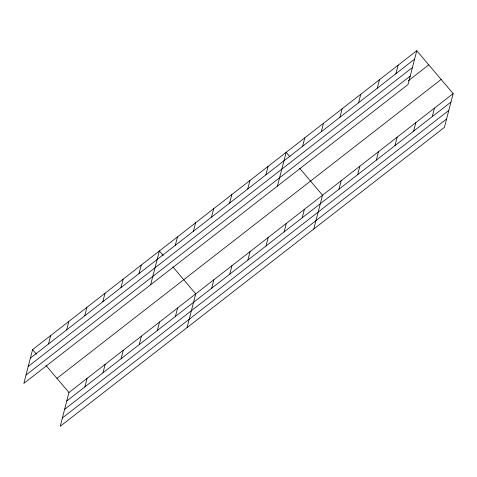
<?xml version="1.0" encoding="UTF-8"?>
<svg xmlns="http://www.w3.org/2000/svg" width="477" height="477" viewBox="0 0 477 477"><rect width="100%" height="100%" fill="white"/><g stroke="black" fill="none" stroke-linecap="round" stroke-linejoin="round"><path stroke-width="0.72" d="M416.773 50.705L32.585 349.617L23.85 383.401L408.038 84.489L416.773 50.705L453.15 93.599L444.415 127.383L60.227 426.295L68.962 392.511L453.15 93.599M48.511 343.989L50.699 335.528M66.625 329.893L68.813 321.432M84.733 315.804L86.921 307.343M102.847 301.714L105.035 293.248M84.888 386.883L87.076 378.416M120.955 287.619L123.144 279.158M102.996 372.787L105.184 364.327M139.069 273.53L141.258 265.069M121.11 358.698L123.299 350.237M150.631 284.763L159.372 250.974L163.212 255.505M139.218 344.609L141.413 336.142M175.292 245.345L177.48 236.884M157.332 330.513L159.521 322.053M193.406 231.256L195.594 222.795M175.447 316.424L177.635 307.957M211.514 217.166L213.702 208.699M187.008 327.657L195.743 293.868L172.799 266.816M229.628 203.071L231.816 194.61M211.669 288.239L213.857 279.778M247.742 188.981L249.93 180.521M229.777 274.15L231.971 265.683M265.85 174.886L268.038 166.425M247.891 260.054L250.079 251.594M277.411 186.119L286.152 152.336L289.992 156.861M266.005 245.965L268.193 237.504M302.621 146.278L304.809 137.817M284.113 231.876L286.301 223.409M321.283 131.759L323.472 123.299M302.227 217.78L304.415 209.32M339.946 117.241L342.134 108.78M313.788 229.014L322.524 195.23L299.58 168.172M358.603 102.722L360.791 94.261M338.998 189.172L341.186 180.711M377.265 88.203L379.453 79.742M357.661 174.654L359.849 166.193M395.928 73.685L398.116 65.224M376.317 160.135L378.505 151.674M394.98 145.616L397.168 137.155M413.642 131.097L415.831 122.637M432.299 116.579L434.487 108.118M30.397 358.078L414.585 59.166M28.238 366.437L412.426 67.525M26.008 375.047L410.196 76.135M408.366 80.738L428.781 64.86M56.96 378.356L441.147 79.444M66.774 400.972L450.962 102.06M64.616 409.332L448.797 110.42M62.386 417.941L446.573 119.029M32.585 349.617L36.431 354.149M46.019 365.454L68.962 392.511"/></g></svg>
